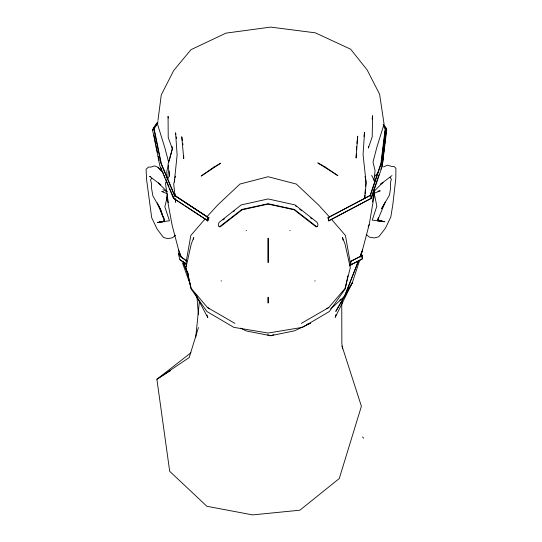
<?xml version="1.0" encoding="UTF-8"?>
<svg xmlns="http://www.w3.org/2000/svg" width="542" height="542" viewBox="0 0 542 542"><rect width="100%" height="100%" fill="white"/><g stroke="black" fill="none" stroke-linecap="round" stroke-linejoin="round"><path stroke-width="0.81" d="M356.236 153.989L356.114 158.054L357.693 136.191L356.921 143.454M356.365 149.924L356.582 146.686M373.994 194.917L374.176 189.544M364.644 198.406L364.895 195.154M365.023 193.535L365.335 189.47M365.586 186.218L365.965 181.34L363.052 154.389L364.583 132.207L363.933 136.388M364.725 198.291L366.202 183.128L365.051 176.36M195.689 337.578L199.368 301.799M174.944 195.533L173.684 183.745L174.314 181.99L177.126 155.019L175.594 132.81L175.845 134.43M167.261 195.113L166.997 197.6L172.139 225.235L178.779 250.607L181.285 256.894M374 180.466L375.064 170.75L373.011 162.092L376.812 147.417L384.075 124.091L379.603 94.213L367.137 69.904L350.62 49.186L315.329 32.832L270.621 27.1L225.973 33.123L190.94 49.701L173.691 70.528L161.272 94.918L157.966 120.46M381.927 166.109L386.344 130.243L383.37 125.134M383.275 124.287L386.209 128.393L386.697 130.06L382.286 166.035L371.277 198.413L328.716 220.818L327.971 217.721L370.111 195.411L380.911 163.413L385.321 127.858M368.567 146.421L368.35 148.081L372.205 136.855L372.564 115.697L372.137 119.016M372.483 201.976L374.427 188.162M167.39 194.558L166.509 199.951L167.166 197.037M360.626 257.003L369.19 224.605L373.966 196.936L373.614 193.623M174.314 181.99L174.761 179.497M175.066 177.837L175.364 176.177M193.46 239.205L193.765 237.552L191.251 243.975L185.96 267.707L191.251 288.466L207.484 307.517L234.923 323.391M347.917 275.749L345.268 288.818L329.319 311.548L302.463 327.354L268.134 333.045L233.805 327.354L206.949 311.548L190.994 288.818L187.688 272.484M349.902 265.953L350.396 263.5L345.43 235.452L331.663 219.503M342.449 301.65L341.751 304.943L341.853 343.147L342.476 348.852M168.23 165.141L166.794 171.414L167.254 179.51M167.119 197.193L164.856 206.854L169.443 220.77L157.356 222.444L163.074 221.793L159.782 221.536L161.143 221.881M157.864 122.404L153.969 127.858L161.265 163.413L174.687 195.411L208.636 217.721L208.243 219.354L208.792 217.796L174.388 195.438L160.913 163.338L153.616 127.675L158.007 121.523M169.165 161.238L172.342 148.786L172.01 146.293M390.138 177.397L391.412 179.26L390.504 182.173L390.647 187.837L389.474 195.073L381.575 208.792L385.281 202.044L377.517 220.567L378.445 217.532M359.746 260.106L352.3 282.741L335.105 317.619M185.134 205.845L207.898 220.818L173.528 198.413L174.388 195.438M335.342 316.819L336.06 314.421M198.46 327.524L189.185 357.564L156.889 379.258L169.687 471.296L206.875 506.282L252.619 514.9L299.882 510.205L339.272 478.539L361.399 406.243L342.029 346.067M371.277 198.413L370.41 195.438L381.263 163.338L385.674 127.675L383.235 124.26M378.993 174.768L370.972 198.386L328.716 220.818M380.863 169.253L381.663 166.895M208.636 217.721C206.604 219.991 207.518 223.487 208.792 217.796M207.837 220.831L207.369 220.757L207.301 219.354L208.406 217.796L174.687 195.411M358.696 260.627L344.482 296.515L335.783 311.42L352.3 282.741L344.482 296.515L330.64 308.872M360.091 256.833L362.598 250.011L360.145 256.319M358.303 261.048L344.482 296.515L343.147 297.544M207.383 220.709L208.88 217.877L208.406 217.796M173.528 198.413L159.89 166.035L152.593 130.06L153.616 127.675M152.952 130.243L153.969 127.858M368.126 226.861L369.19 224.605M166.57 181.028L165.412 183.149L168.325 202.633M167.729 178.901L169.28 176.069L169.09 171.089M151.753 178.162L150.486 180.032L151.414 182.945L151.604 188.602L152.871 195.831L160.601 209.51L164.693 221.251L163.738 217.45M152.593 130.06L156.455 124.653M153.44 129.552L157.857 123.359M377.909 221.244L378.878 219.917L378.038 219.07M207.593 220.797L207.301 219.354L208.487 217.877M205.154 218.866L190.831 235.452L185.865 263.5L186.529 266.766M206.8 216.956L217.579 205.12L239.97 184.043L268.134 176.726L296.298 184.043L318.689 205.12L329.461 216.956M374.339 176.814L377.916 172.708M301.338 323.391L328.784 307.517L345.017 288.466L350.308 267.707L345.017 243.975L342.503 237.552L342.957 240.038M317.023 226.414L316.765 226.698A2.344 1.26 74.1 0 1 315.708 226.583L294.089 209.774L268.134 204.083L242.179 209.774L220.553 226.583A2.344 1.26 -74.1 0 1 219.503 226.698L219.246 226.414M164.287 219.754L163.454 220.608L164.307 221.929M219.937 226.414L241.847 209.456L268.134 203.738L294.421 209.456L316.325 226.414A2.358 1.267 74.2 0 0 317.382 226.529L317.91 225.276A2.635 1.375 75.3 0 0 317.619 223.392L316.982 222.247L295.058 204.93L268.134 198.941L241.204 204.93L219.28 222.247L218.65 223.392A2.635 1.375 -75.3 0 0 218.358 225.276L218.887 226.529A2.358 1.267 -74 0 0 219.937 226.414M207.301 219.354L208.88 217.877M175.554 235.181L172.539 237.782L167.661 238.622L163.474 237.471L157.058 228.995L151.699 217.721L146.564 179.422L146.103 169.233L148.528 167.044L150.791 167.112L154.504 165.893L157.973 167.261L161.502 170.899M223.074 219.923L224.368 218.893M233.412 211.692L234.666 210.702M380.674 184.117L383.011 182.268L373.831 191.583L376.853 206.17L372.252 220.113L384.745 221.712L378.912 221.095L382.354 220.824M392.008 175.581L380.748 184.104M190.926 352.801L156.889 379.258L170.378 370.714M339.814 300.132L341.148 299.096M383.445 166.936L387.51 165.147L391.243 166.34L394.4 166.712L395.924 168.433L395.796 178.623L392.855 204.381L390.829 216.956L385.416 228.263L378.777 236.779L374.258 237.958L369.407 237.152L366.399 234.571M326.711 308.696L327.246 308.351M327.47 308.262L328.784 307.517M327.971 217.721L370.41 195.438M362.171 255.573L362.422 258.947L350.66 264.943L350.403 261.562L362.171 255.573L361.223 253.297M350.403 261.562L361.778 255.594L361.141 254.083M350.66 264.943L362.029 258.968M373.519 193.562L380.233 190.798L377.903 191.15M273.825 334.732L270.641 335.728L246.359 330.979L240.479 328.14M306.426 324.516L310.403 323.276L294.502 330.823L270.641 335.728L267.463 334.753M380.328 221.353L381.676 221M289.76 230.594L290.126 230.54M314.719 280.946L315.2 280.898M221.061 280.898L221.549 280.946M246.136 230.54L246.508 230.594M163.42 191.746L161.76 191.502L167.207 193.745M150.527 176.712L149.633 176.36L160.757 184.808M162.946 189.666L167.078 191.875M207.484 307.517L208.792 308.262M209.016 308.351L209.558 308.696M183.724 204.91L173.826 198.386L169.626 188.399M180.12 259.665L186.109 263.934M186.394 264.401L179.727 259.652L178.338 252.85M186.814 260.966L180.364 256.291L179.748 253.29M186.434 260.966L179.978 256.271L178.589 249.489M160.798 184.822L158.359 182.993L167.18 191.665M295.356 205.743L296.603 206.732M299.726 209.212L301.603 210.702M310.607 217.864L311.901 218.893M157.973 167.261L162.275 171.699M362.591 436.981L363.641 438.173M383.804 126.001L386.697 130.06M383.397 126.11L385.85 129.552M190.317 284.76L182.512 262.999M195.086 293.71L207.81 317.592L207.071 315.166M158.345 205.025L160.601 209.51L163.04 217.152L157.221 202.783M371.683 175.384L374.874 181.766M160.893 167.641L161.862 169.951M162.512 171.489L163.481 173.792M164.124 175.33L165.093 177.634M165.744 179.172L168.975 186.861M183.182 262.701L188.311 275.167M183.169 261.61L188.501 274.97M157.729 124.823L164.951 148.142L168.765 162.79M328.228 217.782L328.974 220.879M178.88 253.642L179.192 255.153M153.942 135.134L155.771 144.097M156.103 145.73L157.424 152.248M158.257 156.326L159.084 160.398M176.225 136.855L176.475 138.467M182.369 140.805L181.753 136.753L183.724 158.664L183.677 155.412M182.735 143.237L182.979 144.856M168.277 118.02L168.061 116.354L168.23 137.505L172.342 148.786L168.088 163.813L169.28 176.069M175.303 198.9L175.662 202.268L175.439 198.887M196.895 296.047L198.399 314.584M350.809 261.556L351.067 264.936M361.778 255.594L361.968 258.127M175.1 193.819L175.269 196.353M268.134 238.284L268.134 262.484L268.134 238.284M268.154 298.642L268.134 303.073L268.134 297.233L268.154 298.642M386.209 128.393L382.286 166.035L381.792 164.47L385.674 127.675L386.209 128.393M213.731 167.214L201.15 176.075L220.682 163.21L213.731 167.214M324.949 166.855L317.815 162.898L337.856 175.635L324.949 166.855"/></g></svg>
